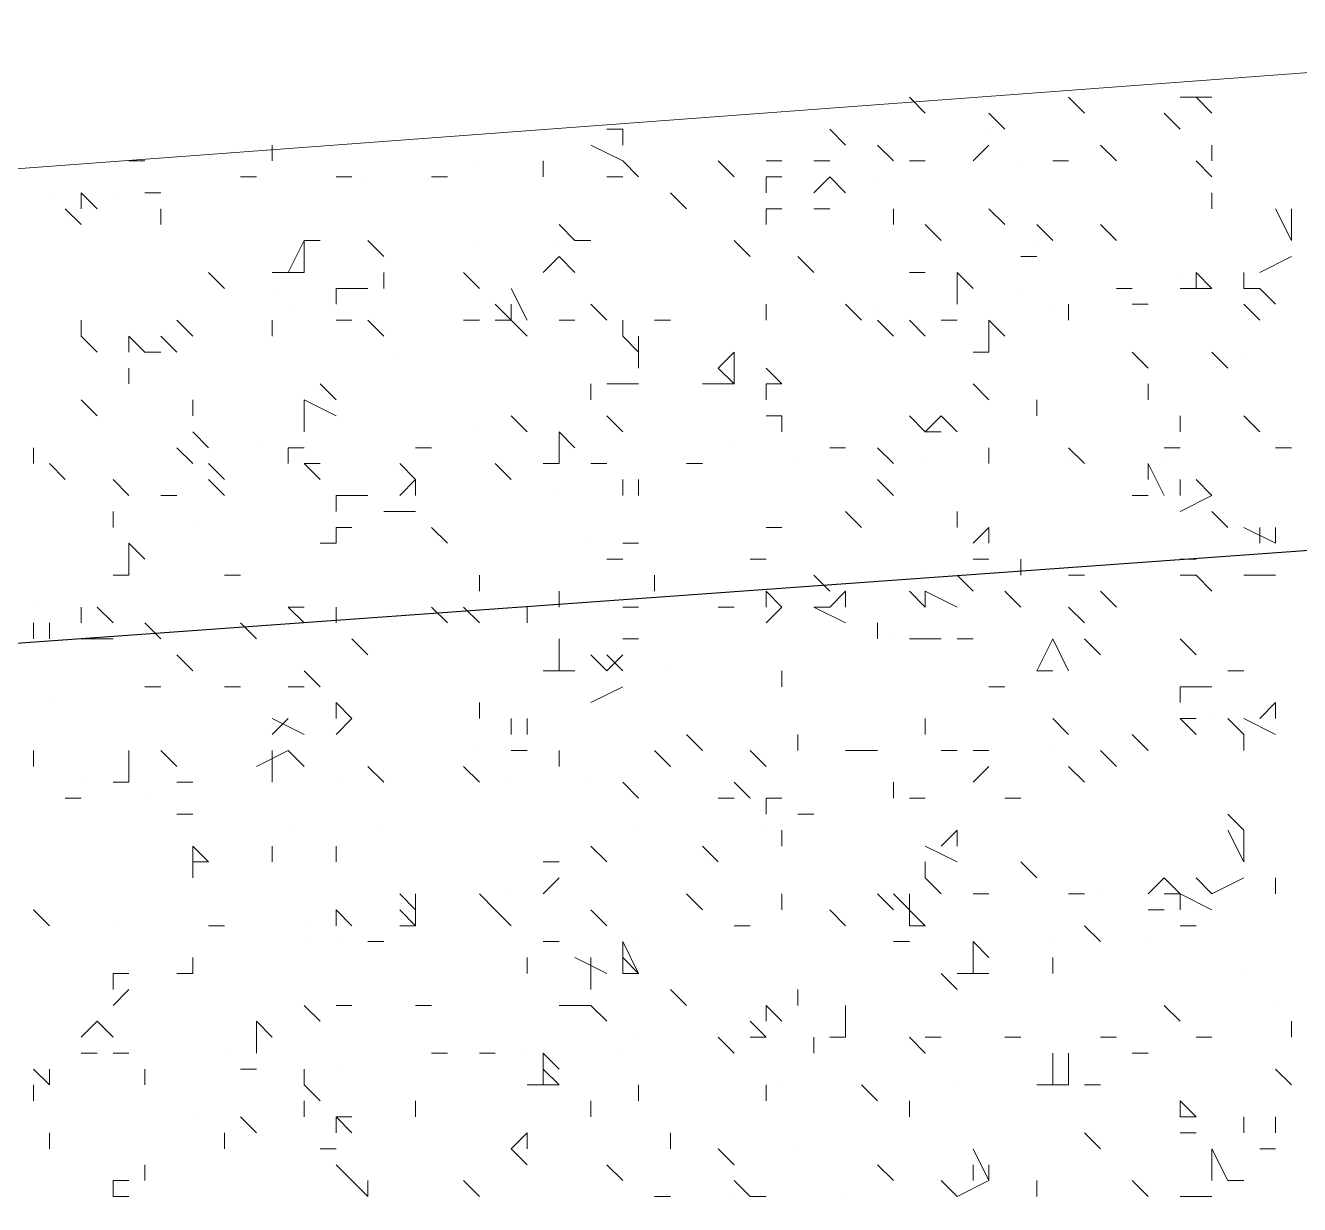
# Model space of a CAD drawing. Header units: millimetres. Extents: x 2928 to 3112, y 1220 to 1280.
# Drawn here: x 3000.0872 to 3000.3538, y 1266.2556 to 1266.5023 of the extents above; entities that cross this region are included whole.
import ezdxf

# ---------------------------------------------------------------- set-up
doc = ezdxf.new("R2010")
doc.units = ezdxf.units.MM

msp = doc.modelspace()

# ---------------------------------------------------------------- linework, layer by layer
at = {"color": 7, "linetype": 'Continuous', "lineweight": 9, "true_color": 0x000007}
msp.add_lwpolyline([(3000.5555, 1266.50732), (2999.52548, 1266.43065), (2999.82549, 1262.38726), (3000.85217, 1262.46392), (3001.88218, 1262.54059), (3001.58551, 1266.58065)], close=True, dxfattribs=at)
at = {"color": 92, "linetype": 'Continuous', "lineweight": 5, "true_color": 0x00b800}
for points in [[(3000.27549, 1266.48398), (3000.27216, 1266.48731), (3000.27216, 1266.48731)], [(3000.30883, 1266.48398), (3000.30549, 1266.48731), (3000.30549, 1266.48731)], [(3000.32883, 1266.48731), (3000.33549, 1266.48731), (3000.33549, 1266.48731)], [(3000.33549, 1266.48398), (3000.33216, 1266.48731), (3000.33216, 1266.48731)], [(3000.28883, 1266.48398), (3000.29216, 1266.48065), (3000.29216, 1266.48065)], [(3000.32883, 1266.48065), (3000.32549, 1266.48398), (3000.32549, 1266.48398)], [(3000.21216, 1266.48065), (3000.20883, 1266.48065), (3000.20883, 1266.48065)], [(3000.21216, 1266.48065), (3000.21216, 1266.47731), (3000.21216, 1266.47731)], [(3000.25883, 1266.47731), (3000.25549, 1266.48065), (3000.25549, 1266.48065)], [(3000.13882, 1266.47398), (3000.13882, 1266.47731), (3000.13882, 1266.47731)], [(3000.20549, 1266.47731), (3000.21216, 1266.47398), (3000.21216, 1266.47398)], [(3000.26883, 1266.47398), (3000.26549, 1266.47731), (3000.26549, 1266.47731)], [(3000.28549, 1266.47398), (3000.28883, 1266.47731), (3000.28883, 1266.47731)], [(3000.31549, 1266.47398), (3000.31216, 1266.47731), (3000.31216, 1266.47731)], [(3000.33549, 1266.47398), (3000.33549, 1266.47731), (3000.33549, 1266.47731)], [(3000.10882, 1266.47398), (3000.11216, 1266.47398), (3000.11216, 1266.47398)], [(3000.19549, 1266.47065), (3000.19549, 1266.47398), (3000.19549, 1266.47398)], [(3000.21549, 1266.47065), (3000.21216, 1266.47398), (3000.21216, 1266.47398)], [(3000.23549, 1266.47065), (3000.23216, 1266.47398), (3000.23216, 1266.47398)], [(3000.24549, 1266.47398), (3000.24216, 1266.47398), (3000.24216, 1266.47398)], [(3000.25549, 1266.47398), (3000.25216, 1266.47398), (3000.25216, 1266.47398)], [(3000.27549, 1266.47398), (3000.27216, 1266.47398), (3000.27216, 1266.47398)], [(3000.30549, 1266.47398), (3000.30216, 1266.47398), (3000.30216, 1266.47398)], [(3000.33549, 1266.47065), (3000.33216, 1266.47398), (3000.33216, 1266.47398)], [(3000.13549, 1266.47065), (3000.13216, 1266.47065), (3000.13216, 1266.47065)], [(3000.15549, 1266.47065), (3000.15216, 1266.47065), (3000.15216, 1266.47065)], [(3000.17549, 1266.47065), (3000.17216, 1266.47065), (3000.17216, 1266.47065)], [(3000.21216, 1266.47065), (3000.20883, 1266.47065), (3000.20883, 1266.47065)], [(3000.24216, 1266.47065), (3000.24549, 1266.47065), (3000.24549, 1266.47065)], [(3000.24216, 1266.47065), (3000.24216, 1266.46731), (3000.24216, 1266.46731)], [(3000.25549, 1266.47065), (3000.25216, 1266.46731), (3000.25216, 1266.46731)], [(3000.25549, 1266.47065), (3000.25883, 1266.46731), (3000.25883, 1266.46731)], [(3000.09882, 1266.46731), (3000.10216, 1266.46398), (3000.10216, 1266.46398)], [(3000.09882, 1266.46731), (3000.09882, 1266.46398), (3000.09882, 1266.46398)], [(3000.11549, 1266.46731), (3000.11216, 1266.46731), (3000.11216, 1266.46731)], [(3000.22549, 1266.46398), (3000.22216, 1266.46731), (3000.22216, 1266.46731)], [(3000.33549, 1266.46398), (3000.33549, 1266.46731), (3000.33549, 1266.46731)], [(3000.09549, 1266.46398), (3000.09882, 1266.46065), (3000.09882, 1266.46065)], [(3000.11549, 1266.46065), (3000.11549, 1266.46398), (3000.11549, 1266.46398)], [(3000.24216, 1266.46398), (3000.24549, 1266.46398), (3000.24549, 1266.46398)], [(3000.24216, 1266.46065), (3000.24216, 1266.46398), (3000.24216, 1266.46398)], [(3000.25216, 1266.46398), (3000.25549, 1266.46398), (3000.25549, 1266.46398)], [(3000.26883, 1266.46065), (3000.26883, 1266.46398), (3000.26883, 1266.46398)], [(3000.29216, 1266.46065), (3000.28883, 1266.46398), (3000.28883, 1266.46398)], [(3000.34883, 1266.46398), (3000.35216, 1266.45731), (3000.35216, 1266.45731)], [(3000.35216, 1266.46398), (3000.35216, 1266.45731), (3000.35216, 1266.45731)], [(3000.19883, 1266.46065), (3000.20216, 1266.45731), (3000.20216, 1266.45731)], [(3000.27883, 1266.45731), (3000.27549, 1266.46065), (3000.27549, 1266.46065)], [(3000.29883, 1266.46065), (3000.30216, 1266.45731), (3000.30216, 1266.45731)], [(3000.31549, 1266.45731), (3000.31216, 1266.46065), (3000.31216, 1266.46065)], [(3000.14549, 1266.45731), (3000.14216, 1266.45065), (3000.14216, 1266.45065)], [(3000.14549, 1266.45731), (3000.14549, 1266.45065), (3000.14549, 1266.45065)], [(3000.14882, 1266.45731), (3000.14549, 1266.45731), (3000.14549, 1266.45731)], [(3000.16216, 1266.45398), (3000.15882, 1266.45731), (3000.15882, 1266.45731)], [(3000.20549, 1266.45731), (3000.20216, 1266.45731), (3000.20216, 1266.45731)], [(3000.23883, 1266.45398), (3000.23549, 1266.45731), (3000.23549, 1266.45731)], [(3000.19549, 1266.45065), (3000.19883, 1266.45398), (3000.19883, 1266.45398)], [(3000.20216, 1266.45065), (3000.19883, 1266.45398), (3000.19883, 1266.45398)], [(3000.25216, 1266.45065), (3000.24883, 1266.45398), (3000.24883, 1266.45398)], [(3000.29549, 1266.45398), (3000.29883, 1266.45398), (3000.29883, 1266.45398)], [(3000.34549, 1266.45065), (3000.35216, 1266.45398), (3000.35216, 1266.45398)], [(3000.12882, 1266.44731), (3000.12549, 1266.45065), (3000.12549, 1266.45065)], [(3000.13882, 1266.45065), (3000.14549, 1266.45065), (3000.14549, 1266.45065)], [(3000.16216, 1266.44731), (3000.16216, 1266.45065), (3000.16216, 1266.45065)], [(3000.18216, 1266.44731), (3000.17882, 1266.45065), (3000.17882, 1266.45065)], [(3000.27549, 1266.45065), (3000.27216, 1266.45065), (3000.27216, 1266.45065)], [(3000.28216, 1266.45065), (3000.28549, 1266.44731), (3000.28549, 1266.44731)], [(3000.28216, 1266.45065), (3000.28216, 1266.44398), (3000.28216, 1266.44398)], [(3000.33216, 1266.45065), (3000.33549, 1266.44731), (3000.33549, 1266.44731)], [(3000.33216, 1266.45065), (3000.33216, 1266.44731), (3000.33216, 1266.44731)], [(3000.34216, 1266.44731), (3000.34216, 1266.45065), (3000.34216, 1266.45065)], [(3000.15216, 1266.44731), (3000.15882, 1266.44731), (3000.15882, 1266.44731)], [(3000.15216, 1266.44731), (3000.15216, 1266.44398), (3000.15216, 1266.44398)], [(3000.18882, 1266.44731), (3000.19216, 1266.44065), (3000.19216, 1266.44065)], [(3000.31883, 1266.44731), (3000.31549, 1266.44731), (3000.31549, 1266.44731)], [(3000.32883, 1266.44731), (3000.33549, 1266.44731), (3000.33549, 1266.44731)], [(3000.34549, 1266.44731), (3000.34216, 1266.44731), (3000.34216, 1266.44731)], [(3000.34549, 1266.44731), (3000.34883, 1266.44398), (3000.34883, 1266.44398)], [(3000.18882, 1266.44065), (3000.18549, 1266.44398), (3000.18549, 1266.44398)], [(3000.18882, 1266.44398), (3000.18882, 1266.44065), (3000.18882, 1266.44065)], [(3000.20883, 1266.44065), (3000.20549, 1266.44398), (3000.20549, 1266.44398)], [(3000.24216, 1266.44065), (3000.24216, 1266.44398), (3000.24216, 1266.44398)], [(3000.26216, 1266.44065), (3000.25883, 1266.44398), (3000.25883, 1266.44398)], [(3000.30549, 1266.44065), (3000.30549, 1266.44398), (3000.30549, 1266.44398)], [(3000.32216, 1266.44398), (3000.31883, 1266.44398), (3000.31883, 1266.44398)], [(3000.34216, 1266.44398), (3000.34549, 1266.44065), (3000.34549, 1266.44065)], [(3000.09882, 1266.43731), (3000.09882, 1266.44065), (3000.09882, 1266.44065)], [(3000.12216, 1266.43731), (3000.11882, 1266.44065), (3000.11882, 1266.44065)], [(3000.13882, 1266.43731), (3000.13882, 1266.44065), (3000.13882, 1266.44065)], [(3000.15216, 1266.44065), (3000.15549, 1266.44065), (3000.15549, 1266.44065)], [(3000.16216, 1266.43731), (3000.15882, 1266.44065), (3000.15882, 1266.44065)], [(3000.18216, 1266.44065), (3000.17882, 1266.44065), (3000.17882, 1266.44065)], [(3000.18549, 1266.44065), (3000.18882, 1266.44065), (3000.18882, 1266.44065)], [(3000.19216, 1266.43731), (3000.18882, 1266.44065), (3000.18882, 1266.44065)], [(3000.20216, 1266.44065), (3000.19883, 1266.44065), (3000.19883, 1266.44065)], [(3000.21216, 1266.43731), (3000.21216, 1266.44065), (3000.21216, 1266.44065)], [(3000.22216, 1266.44065), (3000.21883, 1266.44065), (3000.21883, 1266.44065)], [(3000.26883, 1266.43731), (3000.26549, 1266.44065), (3000.26549, 1266.44065)], [(3000.27549, 1266.43731), (3000.27216, 1266.44065), (3000.27216, 1266.44065)], [(3000.27883, 1266.44065), (3000.28216, 1266.44065), (3000.28216, 1266.44065)], [(3000.28883, 1266.44065), (3000.29216, 1266.43731), (3000.29216, 1266.43731)], [(3000.28883, 1266.44065), (3000.28883, 1266.43398), (3000.28883, 1266.43398)], [(3000.10216, 1266.43398), (3000.09882, 1266.43731), (3000.09882, 1266.43731)], [(3000.10882, 1266.43731), (3000.11216, 1266.43398), (3000.11216, 1266.43398)], [(3000.10882, 1266.43731), (3000.10882, 1266.43398), (3000.10882, 1266.43398)], [(3000.11882, 1266.43398), (3000.11549, 1266.43731), (3000.11549, 1266.43731)], [(3000.21216, 1266.43731), (3000.21549, 1266.43398), (3000.21549, 1266.43398)], [(3000.21549, 1266.43731), (3000.21549, 1266.43065), (3000.21549, 1266.43065)], [(3000.11549, 1266.43398), (3000.11216, 1266.43398), (3000.11216, 1266.43398)], [(3000.23549, 1266.43398), (3000.23216, 1266.43065), (3000.23216, 1266.43065)], [(3000.23549, 1266.43398), (3000.23549, 1266.42731), (3000.23549, 1266.42731)], [(3000.28549, 1266.43398), (3000.28883, 1266.43398), (3000.28883, 1266.43398)], [(3000.32216, 1266.43065), (3000.31883, 1266.43398), (3000.31883, 1266.43398)], [(3000.33883, 1266.43065), (3000.33549, 1266.43398), (3000.33549, 1266.43398)], [(3000.10882, 1266.42731), (3000.10882, 1266.43065), (3000.10882, 1266.43065)], [(3000.23549, 1266.42731), (3000.23216, 1266.43065), (3000.23216, 1266.43065)], [(3000.24549, 1266.42731), (3000.24216, 1266.43065), (3000.24216, 1266.43065)], [(3000.15216, 1266.42398), (3000.14882, 1266.42731), (3000.14882, 1266.42731)], [(3000.20549, 1266.42398), (3000.20549, 1266.42731), (3000.20549, 1266.42731)], [(3000.21216, 1266.42731), (3000.20883, 1266.42731), (3000.20883, 1266.42731)], [(3000.21216, 1266.42731), (3000.21549, 1266.42731), (3000.21549, 1266.42731)], [(3000.22883, 1266.42731), (3000.23549, 1266.42731), (3000.23549, 1266.42731)], [(3000.24216, 1266.42731), (3000.24549, 1266.42731), (3000.24549, 1266.42731)], [(3000.24216, 1266.42731), (3000.24216, 1266.42398), (3000.24216, 1266.42398)], [(3000.28883, 1266.42398), (3000.28549, 1266.42731), (3000.28549, 1266.42731)], [(3000.32216, 1266.42398), (3000.32216, 1266.42731), (3000.32216, 1266.42731)], [(3000.10216, 1266.42065), (3000.09882, 1266.42398), (3000.09882, 1266.42398)], [(3000.12216, 1266.42065), (3000.12216, 1266.42398), (3000.12216, 1266.42398)], [(3000.14549, 1266.42398), (3000.15216, 1266.42065), (3000.15216, 1266.42065)], [(3000.14549, 1266.42398), (3000.14549, 1266.41731), (3000.14549, 1266.41731)], [(3000.29883, 1266.42065), (3000.29883, 1266.42398), (3000.29883, 1266.42398)], [(3000.19216, 1266.41731), (3000.18882, 1266.42065), (3000.18882, 1266.42065)], [(3000.21216, 1266.41731), (3000.20883, 1266.42065), (3000.20883, 1266.42065)], [(3000.24216, 1266.42065), (3000.24549, 1266.42065), (3000.24549, 1266.42065)], [(3000.24549, 1266.41731), (3000.24549, 1266.42065), (3000.24549, 1266.42065)], [(3000.27549, 1266.41731), (3000.27216, 1266.42065), (3000.27216, 1266.42065)], [(3000.27883, 1266.42065), (3000.27549, 1266.41731), (3000.27549, 1266.41731)], [(3000.27883, 1266.42065), (3000.28216, 1266.41731), (3000.28216, 1266.41731)], [(3000.32883, 1266.41731), (3000.32883, 1266.42065), (3000.32883, 1266.42065)], [(3000.34549, 1266.41731), (3000.34216, 1266.42065), (3000.34216, 1266.42065)], [(3000.12216, 1266.41731), (3000.12549, 1266.41398), (3000.12549, 1266.41398)], [(3000.19883, 1266.41731), (3000.20216, 1266.41398), (3000.20216, 1266.41398)], [(3000.19883, 1266.41731), (3000.19883, 1266.41065), (3000.19883, 1266.41065)], [(3000.27549, 1266.41731), (3000.27883, 1266.41731), (3000.27883, 1266.41731)], [(3000.08882, 1266.41065), (3000.08882, 1266.41398), (3000.08882, 1266.41398)], [(3000.11882, 1266.41398), (3000.12216, 1266.41065), (3000.12216, 1266.41065)], [(3000.14216, 1266.41398), (3000.14549, 1266.41398), (3000.14549, 1266.41398)], [(3000.14216, 1266.41065), (3000.14216, 1266.41398), (3000.14216, 1266.41398)], [(3000.17216, 1266.41398), (3000.16882, 1266.41398), (3000.16882, 1266.41398)], [(3000.25883, 1266.41398), (3000.25549, 1266.41398), (3000.25549, 1266.41398)], [(3000.26883, 1266.41065), (3000.26549, 1266.41398), (3000.26549, 1266.41398)], [(3000.28883, 1266.41065), (3000.28883, 1266.41398), (3000.28883, 1266.41398)], [(3000.30883, 1266.41065), (3000.30549, 1266.41398), (3000.30549, 1266.41398)], [(3000.32883, 1266.41398), (3000.32549, 1266.41398), (3000.32549, 1266.41398)], [(3000.35216, 1266.41398), (3000.34883, 1266.41398), (3000.34883, 1266.41398)], [(3000.09549, 1266.40731), (3000.09216, 1266.41065), (3000.09216, 1266.41065)], [(3000.12882, 1266.40731), (3000.12549, 1266.41065), (3000.12549, 1266.41065)], [(3000.14882, 1266.40731), (3000.14549, 1266.41065), (3000.14549, 1266.41065)], [(3000.14882, 1266.41065), (3000.14549, 1266.41065), (3000.14549, 1266.41065)], [(3000.16882, 1266.40731), (3000.16549, 1266.41065), (3000.16549, 1266.41065)], [(3000.18882, 1266.40731), (3000.18549, 1266.41065), (3000.18549, 1266.41065)], [(3000.19549, 1266.41065), (3000.19883, 1266.41065), (3000.19883, 1266.41065)], [(3000.20883, 1266.41065), (3000.20549, 1266.41065), (3000.20549, 1266.41065)], [(3000.22883, 1266.41065), (3000.22549, 1266.41065), (3000.22549, 1266.41065)], [(3000.32216, 1266.41065), (3000.32549, 1266.40398), (3000.32549, 1266.40398)], [(3000.32216, 1266.41065), (3000.32216, 1266.40731), (3000.32216, 1266.40731)], [(3000.10882, 1266.40398), (3000.10549, 1266.40731), (3000.10549, 1266.40731)], [(3000.12882, 1266.40398), (3000.12549, 1266.40731), (3000.12549, 1266.40731)], [(3000.16882, 1266.40731), (3000.16549, 1266.40398), (3000.16549, 1266.40398)], [(3000.16882, 1266.40731), (3000.16882, 1266.40398), (3000.16882, 1266.40398)], [(3000.21216, 1266.40398), (3000.21216, 1266.40731), (3000.21216, 1266.40731)], [(3000.21549, 1266.40398), (3000.21549, 1266.40731), (3000.21549, 1266.40731)], [(3000.26883, 1266.40398), (3000.26549, 1266.40731), (3000.26549, 1266.40731)], [(3000.32883, 1266.40731), (3000.32883, 1266.40398), (3000.32883, 1266.40398)], [(3000.33216, 1266.40731), (3000.33549, 1266.40398), (3000.33549, 1266.40398)], [(3000.11882, 1266.40398), (3000.11549, 1266.40398), (3000.11549, 1266.40398)], [(3000.15216, 1266.40398), (3000.15882, 1266.40398), (3000.15882, 1266.40398)], [(3000.15216, 1266.40398), (3000.15216, 1266.40065), (3000.15216, 1266.40065)], [(3000.31883, 1266.40398), (3000.32216, 1266.40398), (3000.32216, 1266.40398)], [(3000.32883, 1266.40065), (3000.33549, 1266.40398), (3000.33549, 1266.40398)], [(3000.10549, 1266.39731), (3000.10549, 1266.40065), (3000.10549, 1266.40065)], [(3000.16216, 1266.40065), (3000.16882, 1266.40065), (3000.16882, 1266.40065)], [(3000.26216, 1266.39731), (3000.25883, 1266.40065), (3000.25883, 1266.40065)], [(3000.28216, 1266.39731), (3000.28216, 1266.40065), (3000.28216, 1266.40065)], [(3000.33883, 1266.39731), (3000.33549, 1266.40065), (3000.33549, 1266.40065)], [(3000.15216, 1266.39731), (3000.15549, 1266.39731), (3000.15549, 1266.39731)], [(3000.15216, 1266.39398), (3000.15216, 1266.39731), (3000.15216, 1266.39731)], [(3000.17549, 1266.39398), (3000.17216, 1266.39731), (3000.17216, 1266.39731)], [(3000.24549, 1266.39731), (3000.24216, 1266.39731), (3000.24216, 1266.39731)], [(3000.28883, 1266.39731), (3000.28549, 1266.39398), (3000.28549, 1266.39398)], [(3000.28883, 1266.39731), (3000.28883, 1266.39398), (3000.28883, 1266.39398)], [(3000.34216, 1266.39731), (3000.34883, 1266.39398), (3000.34883, 1266.39398)], [(3000.34549, 1266.39731), (3000.34549, 1266.39398), (3000.34549, 1266.39398)], [(3000.34883, 1266.39398), (3000.34883, 1266.39731), (3000.34883, 1266.39731)], [(3000.10882, 1266.39398), (3000.11216, 1266.39065), (3000.11216, 1266.39065)], [(3000.10882, 1266.39398), (3000.10882, 1266.38731), (3000.10882, 1266.38731)], [(3000.15216, 1266.39398), (3000.14882, 1266.39398), (3000.14882, 1266.39398)], [(3000.21216, 1266.39398), (3000.21549, 1266.39398), (3000.21549, 1266.39398)], [(3000.20883, 1266.39065), (3000.21216, 1266.39065), (3000.21216, 1266.39065)], [(3000.24216, 1266.39065), (3000.23883, 1266.39065), (3000.23883, 1266.39065)], [(3000.28549, 1266.39065), (3000.28883, 1266.39065), (3000.28883, 1266.39065)], [(3000.29549, 1266.38731), (3000.29549, 1266.39065), (3000.29549, 1266.39065)], [(3000.33216, 1266.39065), (3000.32883, 1266.39065), (3000.32883, 1266.39065)], [(3000.10549, 1266.38731), (3000.10882, 1266.38731), (3000.10882, 1266.38731)], [(3000.13216, 1266.38731), (3000.12882, 1266.38731), (3000.12882, 1266.38731)], [(3000.18216, 1266.38398), (3000.18216, 1266.38731), (3000.18216, 1266.38731)], [(3000.21883, 1266.38398), (3000.21883, 1266.38731), (3000.21883, 1266.38731)], [(3000.25549, 1266.38398), (3000.25216, 1266.38731), (3000.25216, 1266.38731)], [(3000.28549, 1266.38398), (3000.28216, 1266.38731), (3000.28216, 1266.38731)], [(3000.30883, 1266.38731), (3000.30549, 1266.38731), (3000.30549, 1266.38731)], [(3000.33216, 1266.38731), (3000.32883, 1266.38731), (3000.32883, 1266.38731)], [(3000.33549, 1266.38398), (3000.33216, 1266.38731), (3000.33216, 1266.38731)], [(3000.34216, 1266.38731), (3000.34883, 1266.38731), (3000.34883, 1266.38731)], [(3000.19883, 1266.38065), (3000.19883, 1266.38398), (3000.19883, 1266.38398)], [(3000.24216, 1266.38398), (3000.24549, 1266.38065), (3000.24549, 1266.38065)], [(3000.24216, 1266.38398), (3000.24216, 1266.38065), (3000.24216, 1266.38065)], [(3000.25883, 1266.38398), (3000.25549, 1266.38065), (3000.25549, 1266.38065)], [(3000.25883, 1266.38398), (3000.25883, 1266.38065), (3000.25883, 1266.38065)], [(3000.27549, 1266.38065), (3000.27216, 1266.38398), (3000.27216, 1266.38398)], [(3000.27549, 1266.38398), (3000.28216, 1266.38065), (3000.28216, 1266.38065)], [(3000.27549, 1266.38398), (3000.27549, 1266.38065), (3000.27549, 1266.38065)], [(3000.29549, 1266.38065), (3000.29216, 1266.38398), (3000.29216, 1266.38398)], [(3000.31549, 1266.38065), (3000.31216, 1266.38398), (3000.31216, 1266.38398)], [(3000.09882, 1266.38065), (3000.09882, 1266.37731), (3000.09882, 1266.37731)], [(3000.10216, 1266.38065), (3000.10549, 1266.37731), (3000.10549, 1266.37731)], [(3000.14549, 1266.38065), (3000.14216, 1266.38065), (3000.14216, 1266.38065)], [(3000.14549, 1266.37731), (3000.14216, 1266.38065), (3000.14216, 1266.38065)], [(3000.15216, 1266.37731), (3000.15216, 1266.38065), (3000.15216, 1266.38065)], [(3000.17549, 1266.37731), (3000.17216, 1266.38065), (3000.17216, 1266.38065)], [(3000.18216, 1266.37731), (3000.17882, 1266.38065), (3000.17882, 1266.38065)], [(3000.19216, 1266.37731), (3000.19216, 1266.38065), (3000.19216, 1266.38065)], [(3000.21549, 1266.38065), (3000.21216, 1266.38065), (3000.21216, 1266.38065)], [(3000.23549, 1266.38065), (3000.23216, 1266.38065), (3000.23216, 1266.38065)], [(3000.24216, 1266.37731), (3000.24549, 1266.38065), (3000.24549, 1266.38065)], [(3000.25216, 1266.38065), (3000.25883, 1266.37731), (3000.25883, 1266.37731)], [(3000.25549, 1266.38065), (3000.25216, 1266.38065), (3000.25216, 1266.38065)], [(3000.30883, 1266.37731), (3000.30549, 1266.38065), (3000.30549, 1266.38065)], [(3000.08882, 1266.37398), (3000.08882, 1266.37731), (3000.08882, 1266.37731)], [(3000.09216, 1266.37398), (3000.09216, 1266.37731), (3000.09216, 1266.37731)], [(3000.11549, 1266.37398), (3000.11216, 1266.37731), (3000.11216, 1266.37731)], [(3000.13549, 1266.37398), (3000.13216, 1266.37731), (3000.13216, 1266.37731)], [(3000.26549, 1266.37398), (3000.26549, 1266.37731), (3000.26549, 1266.37731)], [(3000.09882, 1266.37398), (3000.10216, 1266.37398), (3000.10216, 1266.37398)], [(3000.10549, 1266.37398), (3000.10216, 1266.37398), (3000.10216, 1266.37398)], [(3000.15882, 1266.37065), (3000.15549, 1266.37398), (3000.15549, 1266.37398)], [(3000.19883, 1266.37398), (3000.19883, 1266.37065), (3000.19883, 1266.37065)], [(3000.19883, 1266.37398), (3000.19883, 1266.36731), (3000.19883, 1266.36731)], [(3000.21549, 1266.37398), (3000.21216, 1266.37398), (3000.21216, 1266.37398)], [(3000.27216, 1266.37398), (3000.27883, 1266.37398), (3000.27883, 1266.37398)], [(3000.28549, 1266.37398), (3000.28216, 1266.37398), (3000.28216, 1266.37398)], [(3000.30216, 1266.37398), (3000.29883, 1266.36731), (3000.29883, 1266.36731)], [(3000.30216, 1266.37398), (3000.30549, 1266.36731), (3000.30549, 1266.36731)], [(3000.31216, 1266.37065), (3000.30883, 1266.37398), (3000.30883, 1266.37398)], [(3000.33216, 1266.37065), (3000.32883, 1266.37398), (3000.32883, 1266.37398)], [(3000.12216, 1266.36731), (3000.11882, 1266.37065), (3000.11882, 1266.37065)], [(3000.20883, 1266.36731), (3000.20549, 1266.37065), (3000.20549, 1266.37065)], [(3000.20883, 1266.37065), (3000.21216, 1266.36731), (3000.21216, 1266.36731)], [(3000.21216, 1266.37065), (3000.20883, 1266.36731), (3000.20883, 1266.36731)], [(3000.14549, 1266.36731), (3000.14882, 1266.36398), (3000.14882, 1266.36398)], [(3000.19549, 1266.36731), (3000.19883, 1266.36731), (3000.19883, 1266.36731)], [(3000.20216, 1266.36731), (3000.19883, 1266.36731), (3000.19883, 1266.36731)], [(3000.24549, 1266.36398), (3000.24549, 1266.36731), (3000.24549, 1266.36731)], [(3000.29883, 1266.36731), (3000.30216, 1266.36731), (3000.30216, 1266.36731)], [(3000.34216, 1266.36731), (3000.33883, 1266.36731), (3000.33883, 1266.36731)], [(3000.11549, 1266.36398), (3000.11216, 1266.36398), (3000.11216, 1266.36398)], [(3000.13216, 1266.36398), (3000.12882, 1266.36398), (3000.12882, 1266.36398)], [(3000.14216, 1266.36398), (3000.14549, 1266.36398), (3000.14549, 1266.36398)], [(3000.20549, 1266.36065), (3000.21216, 1266.36398), (3000.21216, 1266.36398)], [(3000.29216, 1266.36398), (3000.28883, 1266.36398), (3000.28883, 1266.36398)], [(3000.32883, 1266.36398), (3000.33549, 1266.36398), (3000.33549, 1266.36398)], [(3000.32883, 1266.36398), (3000.32883, 1266.36065), (3000.32883, 1266.36065)], [(3000.15216, 1266.36065), (3000.15549, 1266.35731), (3000.15549, 1266.35731)], [(3000.15216, 1266.36065), (3000.15216, 1266.35731), (3000.15216, 1266.35731)], [(3000.18216, 1266.35731), (3000.18216, 1266.36065), (3000.18216, 1266.36065)], [(3000.34883, 1266.36065), (3000.34549, 1266.35731), (3000.34549, 1266.35731)], [(3000.34883, 1266.36065), (3000.34883, 1266.35731), (3000.34883, 1266.35731)], [(3000.13882, 1266.35731), (3000.14549, 1266.35398), (3000.14549, 1266.35398)], [(3000.14216, 1266.35731), (3000.13882, 1266.35398), (3000.13882, 1266.35398)], [(3000.15216, 1266.35398), (3000.15549, 1266.35731), (3000.15549, 1266.35731)], [(3000.18882, 1266.35731), (3000.18882, 1266.35398), (3000.18882, 1266.35398)], [(3000.19216, 1266.35731), (3000.19216, 1266.35398), (3000.19216, 1266.35398)], [(3000.27549, 1266.35398), (3000.27549, 1266.35731), (3000.27549, 1266.35731)], [(3000.30549, 1266.35398), (3000.30216, 1266.35731), (3000.30216, 1266.35731)], [(3000.32883, 1266.35731), (3000.33216, 1266.35731), (3000.33216, 1266.35731)], [(3000.33216, 1266.35398), (3000.32883, 1266.35731), (3000.32883, 1266.35731)], [(3000.34216, 1266.35398), (3000.33883, 1266.35731), (3000.33883, 1266.35731)], [(3000.34216, 1266.35731), (3000.34883, 1266.35398), (3000.34883, 1266.35398)], [(3000.22883, 1266.35065), (3000.22549, 1266.35398), (3000.22549, 1266.35398)], [(3000.24883, 1266.35065), (3000.24883, 1266.35398), (3000.24883, 1266.35398)], [(3000.32216, 1266.35065), (3000.31883, 1266.35398), (3000.31883, 1266.35398)], [(3000.34216, 1266.35065), (3000.34216, 1266.35398), (3000.34216, 1266.35398)], [(3000.08882, 1266.34731), (3000.08882, 1266.35065), (3000.08882, 1266.35065)], [(3000.10882, 1266.35065), (3000.10882, 1266.34731), (3000.10882, 1266.34731)], [(3000.10882, 1266.35065), (3000.10882, 1266.34398), (3000.10882, 1266.34398)], [(3000.11882, 1266.34731), (3000.11549, 1266.35065), (3000.11549, 1266.35065)], [(3000.13549, 1266.34731), (3000.14216, 1266.35065), (3000.14216, 1266.35065)], [(3000.13882, 1266.34731), (3000.13882, 1266.35065), (3000.13882, 1266.35065)], [(3000.14549, 1266.34731), (3000.14216, 1266.35065), (3000.14216, 1266.35065)], [(3000.18882, 1266.35065), (3000.19216, 1266.35065), (3000.19216, 1266.35065)], [(3000.19883, 1266.34731), (3000.19883, 1266.35065), (3000.19883, 1266.35065)], [(3000.22216, 1266.34731), (3000.21883, 1266.35065), (3000.21883, 1266.35065)], [(3000.24216, 1266.34731), (3000.23883, 1266.35065), (3000.23883, 1266.35065)], [(3000.26216, 1266.35065), (3000.25883, 1266.35065), (3000.25883, 1266.35065)], [(3000.26549, 1266.35065), (3000.26216, 1266.35065), (3000.26216, 1266.35065)], [(3000.28216, 1266.35065), (3000.27883, 1266.35065), (3000.27883, 1266.35065)], [(3000.28549, 1266.35065), (3000.28883, 1266.35065), (3000.28883, 1266.35065)], [(3000.31549, 1266.34731), (3000.31216, 1266.35065), (3000.31216, 1266.35065)], [(3000.13882, 1266.34398), (3000.13882, 1266.34731), (3000.13882, 1266.34731)], [(3000.16216, 1266.34398), (3000.15882, 1266.34731), (3000.15882, 1266.34731)], [(3000.18216, 1266.34398), (3000.17882, 1266.34731), (3000.17882, 1266.34731)], [(3000.28549, 1266.34398), (3000.28883, 1266.34731), (3000.28883, 1266.34731)], [(3000.30883, 1266.34398), (3000.30549, 1266.34731), (3000.30549, 1266.34731)], [(3000.10549, 1266.34398), (3000.10882, 1266.34398), (3000.10882, 1266.34398)], [(3000.12216, 1266.34398), (3000.11882, 1266.34398), (3000.11882, 1266.34398)], [(3000.21549, 1266.34065), (3000.21216, 1266.34398), (3000.21216, 1266.34398)], [(3000.23549, 1266.34398), (3000.23883, 1266.34065), (3000.23883, 1266.34065)], [(3000.26883, 1266.34065), (3000.26883, 1266.34398), (3000.26883, 1266.34398)], [(3000.09882, 1266.34065), (3000.09549, 1266.34065), (3000.09549, 1266.34065)], [(3000.23216, 1266.34065), (3000.23549, 1266.34065), (3000.23549, 1266.34065)], [(3000.24216, 1266.34065), (3000.24549, 1266.34065), (3000.24549, 1266.34065)], [(3000.24216, 1266.34065), (3000.24216, 1266.33731), (3000.24216, 1266.33731)], [(3000.27549, 1266.34065), (3000.27216, 1266.34065), (3000.27216, 1266.34065)], [(3000.29549, 1266.34065), (3000.29216, 1266.34065), (3000.29216, 1266.34065)], [(3000.12216, 1266.33731), (3000.11882, 1266.33731), (3000.11882, 1266.33731)], [(3000.25216, 1266.33731), (3000.24883, 1266.33731), (3000.24883, 1266.33731)], [(3000.34216, 1266.33398), (3000.33883, 1266.33731), (3000.33883, 1266.33731)], [(3000.34216, 1266.33398), (3000.33883, 1266.33731), (3000.33883, 1266.33731)], [(3000.24549, 1266.33065), (3000.24549, 1266.33398), (3000.24549, 1266.33398)], [(3000.28216, 1266.33398), (3000.27883, 1266.33065), (3000.27883, 1266.33065)], [(3000.28216, 1266.33398), (3000.28216, 1266.33065), (3000.28216, 1266.33065)], [(3000.33883, 1266.33398), (3000.34216, 1266.32731), (3000.34216, 1266.32731)], [(3000.34216, 1266.33398), (3000.34216, 1266.32731), (3000.34216, 1266.32731)], [(3000.12216, 1266.33065), (3000.12549, 1266.32731), (3000.12549, 1266.32731)], [(3000.12216, 1266.33065), (3000.12216, 1266.32731), (3000.12216, 1266.32731)], [(3000.13882, 1266.32731), (3000.13882, 1266.33065), (3000.13882, 1266.33065)], [(3000.15216, 1266.32731), (3000.15216, 1266.33065), (3000.15216, 1266.33065)], [(3000.20883, 1266.32731), (3000.20549, 1266.33065), (3000.20549, 1266.33065)], [(3000.23216, 1266.32731), (3000.22883, 1266.33065), (3000.22883, 1266.33065)], [(3000.27549, 1266.33065), (3000.28216, 1266.32731), (3000.28216, 1266.32731)], [(3000.12216, 1266.32731), (3000.12549, 1266.32731), (3000.12549, 1266.32731)], [(3000.12216, 1266.32398), (3000.12216, 1266.32731), (3000.12216, 1266.32731)], [(3000.19549, 1266.32731), (3000.19883, 1266.32731), (3000.19883, 1266.32731)], [(3000.27549, 1266.32398), (3000.27549, 1266.32731), (3000.27549, 1266.32731)], [(3000.29883, 1266.32398), (3000.29549, 1266.32731), (3000.29549, 1266.32731)], [(3000.19549, 1266.32065), (3000.19883, 1266.32398), (3000.19883, 1266.32398)], [(3000.27883, 1266.32065), (3000.27549, 1266.32398), (3000.27549, 1266.32398)], [(3000.32549, 1266.32398), (3000.32216, 1266.32065), (3000.32216, 1266.32065)], [(3000.32549, 1266.32398), (3000.32883, 1266.32065), (3000.32883, 1266.32065)], [(3000.33549, 1266.32065), (3000.33216, 1266.32398), (3000.33216, 1266.32398)], [(3000.33549, 1266.32065), (3000.34216, 1266.32398), (3000.34216, 1266.32398)], [(3000.34883, 1266.32065), (3000.34883, 1266.32398), (3000.34883, 1266.32398)], [(3000.16882, 1266.31731), (3000.16549, 1266.32065), (3000.16549, 1266.32065)], [(3000.16882, 1266.32065), (3000.16882, 1266.31398), (3000.16882, 1266.31398)], [(3000.16882, 1266.32065), (3000.16882, 1266.31398), (3000.16882, 1266.31398)], [(3000.18549, 1266.31731), (3000.18216, 1266.32065), (3000.18216, 1266.32065)], [(3000.22883, 1266.31731), (3000.22549, 1266.32065), (3000.22549, 1266.32065)], [(3000.24549, 1266.31731), (3000.24549, 1266.32065), (3000.24549, 1266.32065)], [(3000.26883, 1266.31731), (3000.26549, 1266.32065), (3000.26549, 1266.32065)], [(3000.26883, 1266.32065), (3000.27549, 1266.31398), (3000.27549, 1266.31398)], [(3000.27216, 1266.32065), (3000.27216, 1266.31398), (3000.27216, 1266.31398)], [(3000.28883, 1266.32065), (3000.28549, 1266.32065), (3000.28549, 1266.32065)], [(3000.30883, 1266.32065), (3000.30549, 1266.32065), (3000.30549, 1266.32065)], [(3000.32883, 1266.32065), (3000.32549, 1266.32065), (3000.32549, 1266.32065)], [(3000.32883, 1266.32065), (3000.33549, 1266.31731), (3000.33549, 1266.31731)], [(3000.32883, 1266.32065), (3000.32883, 1266.31731), (3000.32883, 1266.31731)], [(3000.09216, 1266.31398), (3000.08882, 1266.31731), (3000.08882, 1266.31731)], [(3000.15216, 1266.31731), (3000.15549, 1266.31398), (3000.15549, 1266.31398)], [(3000.15216, 1266.31731), (3000.15216, 1266.31398), (3000.15216, 1266.31398)], [(3000.16882, 1266.31398), (3000.16549, 1266.31731), (3000.16549, 1266.31731)], [(3000.18882, 1266.31398), (3000.18549, 1266.31731), (3000.18549, 1266.31731)], [(3000.20883, 1266.31398), (3000.20549, 1266.31731), (3000.20549, 1266.31731)], [(3000.25883, 1266.31398), (3000.25549, 1266.31731), (3000.25549, 1266.31731)], [(3000.32216, 1266.31731), (3000.32549, 1266.31731), (3000.32549, 1266.31731)], [(3000.12882, 1266.31398), (3000.12549, 1266.31398), (3000.12549, 1266.31398)], [(3000.16549, 1266.31398), (3000.16882, 1266.31398), (3000.16882, 1266.31398)], [(3000.23883, 1266.31398), (3000.23549, 1266.31398), (3000.23549, 1266.31398)], [(3000.27549, 1266.31398), (3000.27216, 1266.31398), (3000.27216, 1266.31398)], [(3000.31216, 1266.31065), (3000.30883, 1266.31398), (3000.30883, 1266.31398)], [(3000.32883, 1266.31398), (3000.33216, 1266.31398), (3000.33216, 1266.31398)], [(3000.16216, 1266.31065), (3000.15882, 1266.31065), (3000.15882, 1266.31065)], [(3000.19883, 1266.31065), (3000.19549, 1266.31065), (3000.19549, 1266.31065)], [(3000.21216, 1266.31065), (3000.21549, 1266.30398), (3000.21549, 1266.30398)], [(3000.21216, 1266.31065), (3000.21216, 1266.30398), (3000.21216, 1266.30398)], [(3000.26883, 1266.31065), (3000.27216, 1266.31065), (3000.27216, 1266.31065)], [(3000.28549, 1266.31065), (3000.28883, 1266.30731), (3000.28883, 1266.30731)], [(3000.28549, 1266.31065), (3000.28549, 1266.30398), (3000.28549, 1266.30398)], [(3000.12216, 1266.30398), (3000.12216, 1266.30731), (3000.12216, 1266.30731)], [(3000.19216, 1266.30398), (3000.19216, 1266.30731), (3000.19216, 1266.30731)], [(3000.20216, 1266.30731), (3000.20883, 1266.30398), (3000.20883, 1266.30398)], [(3000.20549, 1266.30731), (3000.20549, 1266.30065), (3000.20549, 1266.30065)], [(3000.21549, 1266.30398), (3000.21216, 1266.30731), (3000.21216, 1266.30731)], [(3000.30216, 1266.30398), (3000.30216, 1266.30731), (3000.30216, 1266.30731)], [(3000.10549, 1266.30398), (3000.10882, 1266.30398), (3000.10882, 1266.30398)], [(3000.10549, 1266.30065), (3000.10549, 1266.30398), (3000.10549, 1266.30398)], [(3000.12216, 1266.30398), (3000.11882, 1266.30398), (3000.11882, 1266.30398)], [(3000.21216, 1266.30398), (3000.21549, 1266.30398), (3000.21549, 1266.30398)], [(3000.28216, 1266.30065), (3000.27883, 1266.30398), (3000.27883, 1266.30398)], [(3000.28216, 1266.30398), (3000.28883, 1266.30398), (3000.28883, 1266.30398)], [(3000.10549, 1266.29731), (3000.10882, 1266.30065), (3000.10882, 1266.30065)], [(3000.22549, 1266.29731), (3000.22216, 1266.30065), (3000.22216, 1266.30065)], [(3000.24883, 1266.29731), (3000.24883, 1266.30065), (3000.24883, 1266.30065)], [(3000.14882, 1266.29398), (3000.14549, 1266.29731), (3000.14549, 1266.29731)], [(3000.15549, 1266.29731), (3000.15216, 1266.29731), (3000.15216, 1266.29731)], [(3000.17216, 1266.29731), (3000.16882, 1266.29731), (3000.16882, 1266.29731)], [(3000.19883, 1266.29731), (3000.20549, 1266.29731), (3000.20549, 1266.29731)], [(3000.20883, 1266.29398), (3000.20549, 1266.29731), (3000.20549, 1266.29731)], [(3000.24216, 1266.29731), (3000.24549, 1266.29398), (3000.24549, 1266.29398)], [(3000.24216, 1266.29731), (3000.24216, 1266.29398), (3000.24216, 1266.29398)], [(3000.25883, 1266.29731), (3000.25883, 1266.29065), (3000.25883, 1266.29065)], [(3000.25883, 1266.29731), (3000.25883, 1266.29398), (3000.25883, 1266.29398)], [(3000.32883, 1266.29398), (3000.32549, 1266.29731), (3000.32549, 1266.29731)], [(3000.10216, 1266.29398), (3000.09882, 1266.29065), (3000.09882, 1266.29065)], [(3000.10216, 1266.29398), (3000.10549, 1266.29065), (3000.10549, 1266.29065)], [(3000.13549, 1266.29398), (3000.13882, 1266.29065), (3000.13882, 1266.29065)], [(3000.13549, 1266.29398), (3000.13549, 1266.28731), (3000.13549, 1266.28731)], [(3000.24216, 1266.29065), (3000.23883, 1266.29398), (3000.23883, 1266.29398)], [(3000.35216, 1266.29065), (3000.35216, 1266.29398), (3000.35216, 1266.29398)], [(3000.23549, 1266.28731), (3000.23216, 1266.29065), (3000.23216, 1266.29065)], [(3000.23883, 1266.29065), (3000.24216, 1266.29065), (3000.24216, 1266.29065)], [(3000.25216, 1266.28731), (3000.25216, 1266.29065), (3000.25216, 1266.29065)], [(3000.25549, 1266.29065), (3000.25883, 1266.29065), (3000.25883, 1266.29065)], [(3000.27549, 1266.28731), (3000.27216, 1266.29065), (3000.27216, 1266.29065)], [(3000.27883, 1266.29065), (3000.27549, 1266.29065), (3000.27549, 1266.29065)], [(3000.29549, 1266.29065), (3000.29216, 1266.29065), (3000.29216, 1266.29065)], [(3000.31549, 1266.29065), (3000.31216, 1266.29065), (3000.31216, 1266.29065)], [(3000.33549, 1266.29065), (3000.33216, 1266.29065), (3000.33216, 1266.29065)], [(3000.33549, 1266.29065), (3000.33216, 1266.29065), (3000.33216, 1266.29065)], [(3000.09882, 1266.28731), (3000.10216, 1266.28731), (3000.10216, 1266.28731)], [(3000.10882, 1266.28731), (3000.10549, 1266.28731), (3000.10549, 1266.28731)], [(3000.17549, 1266.28731), (3000.17216, 1266.28731), (3000.17216, 1266.28731)], [(3000.18549, 1266.28731), (3000.18216, 1266.28731), (3000.18216, 1266.28731)], [(3000.19549, 1266.28731), (3000.19883, 1266.28398), (3000.19883, 1266.28398)], [(3000.19549, 1266.28731), (3000.19549, 1266.28065), (3000.19549, 1266.28065)], [(3000.30216, 1266.28731), (3000.30216, 1266.28065), (3000.30216, 1266.28065)], [(3000.30549, 1266.28731), (3000.30549, 1266.28065), (3000.30549, 1266.28065)], [(3000.32216, 1266.28731), (3000.31883, 1266.28731), (3000.31883, 1266.28731)], [(3000.09216, 1266.28065), (3000.08882, 1266.28398), (3000.08882, 1266.28398)], [(3000.09216, 1266.28065), (3000.09216, 1266.28398), (3000.09216, 1266.28398)], [(3000.11216, 1266.28065), (3000.11216, 1266.28398), (3000.11216, 1266.28398)], [(3000.13216, 1266.28398), (3000.13549, 1266.28398), (3000.13549, 1266.28398)], [(3000.13549, 1266.28398), (3000.13216, 1266.28398), (3000.13216, 1266.28398)], [(3000.14549, 1266.28065), (3000.14549, 1266.28398), (3000.14549, 1266.28398)], [(3000.19883, 1266.28065), (3000.19549, 1266.28398), (3000.19549, 1266.28398)], [(3000.35216, 1266.28065), (3000.34883, 1266.28398), (3000.34883, 1266.28398)], [(3000.08882, 1266.27731), (3000.08882, 1266.28065), (3000.08882, 1266.28065)], [(3000.14549, 1266.28065), (3000.14882, 1266.27731), (3000.14882, 1266.27731)], [(3000.19216, 1266.28065), (3000.19883, 1266.28065), (3000.19883, 1266.28065)], [(3000.21549, 1266.27731), (3000.21549, 1266.28065), (3000.21549, 1266.28065)], [(3000.24216, 1266.27731), (3000.24216, 1266.28065), (3000.24216, 1266.28065)], [(3000.26549, 1266.27731), (3000.26216, 1266.28065), (3000.26216, 1266.28065)], [(3000.29883, 1266.28065), (3000.30549, 1266.28065), (3000.30549, 1266.28065)], [(3000.31216, 1266.28065), (3000.30883, 1266.28065), (3000.30883, 1266.28065)], [(3000.14549, 1266.27731), (3000.14549, 1266.27398), (3000.14549, 1266.27398)], [(3000.16882, 1266.27398), (3000.16882, 1266.27731), (3000.16882, 1266.27731)], [(3000.20549, 1266.27398), (3000.20549, 1266.27731), (3000.20549, 1266.27731)], [(3000.27216, 1266.27398), (3000.27216, 1266.27731), (3000.27216, 1266.27731)], [(3000.32883, 1266.27731), (3000.33216, 1266.27398), (3000.33216, 1266.27398)], [(3000.32883, 1266.27731), (3000.32883, 1266.27398), (3000.32883, 1266.27398)], [(3000.13549, 1266.27065), (3000.13216, 1266.27398), (3000.13216, 1266.27398)], [(3000.15216, 1266.27398), (3000.15549, 1266.27065), (3000.15549, 1266.27065)], [(3000.15216, 1266.27398), (3000.15216, 1266.27065), (3000.15216, 1266.27065)], [(3000.15549, 1266.27398), (3000.15216, 1266.27398), (3000.15216, 1266.27398)], [(3000.33216, 1266.27398), (3000.32883, 1266.27398), (3000.32883, 1266.27398)], [(3000.34216, 1266.27065), (3000.34216, 1266.27398), (3000.34216, 1266.27398)], [(3000.34883, 1266.27398), (3000.34883, 1266.27065), (3000.34883, 1266.27065)], [(3000.34883, 1266.27398), (3000.34883, 1266.27065), (3000.34883, 1266.27065)], [(3000.09216, 1266.26731), (3000.09216, 1266.27065), (3000.09216, 1266.27065)], [(3000.12882, 1266.26731), (3000.12882, 1266.27065), (3000.12882, 1266.27065)], [(3000.19216, 1266.27065), (3000.18882, 1266.26731), (3000.18882, 1266.26731)], [(3000.19216, 1266.27065), (3000.19216, 1266.26731), (3000.19216, 1266.26731)], [(3000.22216, 1266.26731), (3000.22216, 1266.27065), (3000.22216, 1266.27065)], [(3000.31216, 1266.26731), (3000.30883, 1266.27065), (3000.30883, 1266.27065)], [(3000.32883, 1266.27065), (3000.33216, 1266.27065), (3000.33216, 1266.27065)], [(3000.14882, 1266.26731), (3000.15216, 1266.26731), (3000.15216, 1266.26731)], [(3000.18882, 1266.26731), (3000.19216, 1266.26398), (3000.19216, 1266.26398)], [(3000.23549, 1266.26398), (3000.23216, 1266.26731), (3000.23216, 1266.26731)], [(3000.28549, 1266.26731), (3000.28883, 1266.26064), (3000.28883, 1266.26064)], [(3000.33549, 1266.26731), (3000.33883, 1266.26064), (3000.33883, 1266.26064)], [(3000.33549, 1266.26731), (3000.33549, 1266.26064), (3000.33549, 1266.26064)], [(3000.34549, 1266.26731), (3000.34883, 1266.26731), (3000.34883, 1266.26731)], [(3000.11216, 1266.26064), (3000.11216, 1266.26398), (3000.11216, 1266.26398)], [(3000.15549, 1266.26064), (3000.15216, 1266.26398), (3000.15216, 1266.26398)], [(3000.21216, 1266.26064), (3000.20883, 1266.26398), (3000.20883, 1266.26398)], [(3000.26883, 1266.26064), (3000.26549, 1266.26398), (3000.26549, 1266.26398)], [(3000.28549, 1266.26398), (3000.28549, 1266.26064), (3000.28549, 1266.26064)], [(3000.28883, 1266.26064), (3000.28883, 1266.26398), (3000.28883, 1266.26398)], [(3000.10549, 1266.26064), (3000.10882, 1266.26064), (3000.10882, 1266.26064)], [(3000.10549, 1266.26064), (3000.10549, 1266.25731), (3000.10549, 1266.25731)], [(3000.15882, 1266.25731), (3000.15549, 1266.26064), (3000.15549, 1266.26064)], [(3000.15882, 1266.25731), (3000.15882, 1266.26064), (3000.15882, 1266.26064)], [(3000.18216, 1266.25731), (3000.17882, 1266.26064), (3000.17882, 1266.26064)], [(3000.23549, 1266.26064), (3000.23883, 1266.25731), (3000.23883, 1266.25731)], [(3000.28216, 1266.25731), (3000.27883, 1266.26064), (3000.27883, 1266.26064)], [(3000.28216, 1266.25731), (3000.27883, 1266.26064), (3000.27883, 1266.26064)], [(3000.28216, 1266.25731), (3000.28883, 1266.26064), (3000.28883, 1266.26064)], [(3000.29883, 1266.25731), (3000.29883, 1266.26064), (3000.29883, 1266.26064)], [(3000.32216, 1266.25731), (3000.31883, 1266.26064), (3000.31883, 1266.26064)], [(3000.34216, 1266.26064), (3000.33883, 1266.26064), (3000.33883, 1266.26064)], [(3000.10549, 1266.25731), (3000.10882, 1266.25731), (3000.10882, 1266.25731)], [(3000.22216, 1266.25731), (3000.21883, 1266.25731), (3000.21883, 1266.25731)], [(3000.24216, 1266.25731), (3000.23883, 1266.25731), (3000.23883, 1266.25731)], [(3000.32883, 1266.25731), (3000.33549, 1266.25731), (3000.33549, 1266.25731)]]:
    msp.add_lwpolyline(points, dxfattribs=at)
for points in [[(3000.19883, 1266.48065), (3000.19883, 1266.48065)], [(3000.28883, 1266.48065), (3000.28883, 1266.48065)], [(3000.18216, 1266.47398), (3000.18216, 1266.47398)], [(3000.29549, 1266.47398), (3000.29549, 1266.47398)], [(3000.13549, 1266.47065), (3000.13549, 1266.47065)], [(3000.15882, 1266.47065), (3000.15882, 1266.47065)], [(3000.26549, 1266.47065), (3000.26549, 1266.47065)], [(3000.09216, 1266.46731), (3000.09216, 1266.46731)], [(3000.10549, 1266.46731), (3000.10549, 1266.46731)], [(3000.11549, 1266.46731), (3000.11549, 1266.46731)], [(3000.18216, 1266.45731), (3000.18216, 1266.45731)], [(3000.19883, 1266.45731), (3000.19883, 1266.45731)], [(3000.29883, 1266.45731), (3000.29883, 1266.45731)], [(3000.32883, 1266.45065), (3000.32883, 1266.45065)], [(3000.13882, 1266.44731), (3000.13882, 1266.44731)], [(3000.29549, 1266.44731), (3000.29549, 1266.44731)], [(3000.34216, 1266.44731), (3000.34216, 1266.44731)], [(3000.14216, 1266.44398), (3000.14216, 1266.44398)], [(3000.26549, 1266.44398), (3000.26549, 1266.44398)], [(3000.28216, 1266.44398), (3000.28216, 1266.44398)], [(3000.30216, 1266.44398), (3000.30216, 1266.44398)], [(3000.16549, 1266.43398), (3000.16549, 1266.43398)], [(3000.34216, 1266.43398), (3000.34216, 1266.43398)], [(3000.12216, 1266.41731), (3000.12216, 1266.41731)], [(3000.18216, 1266.41731), (3000.18216, 1266.41731)], [(3000.13549, 1266.41398), (3000.13549, 1266.41398)], [(3000.23549, 1266.41398), (3000.23549, 1266.41398)], [(3000.34883, 1266.41398), (3000.34883, 1266.41398)], [(3000.24883, 1266.41065), (3000.24883, 1266.41065)], [(3000.27549, 1266.41065), (3000.27549, 1266.41065)], [(3000.30549, 1266.41065), (3000.30549, 1266.41065)], [(3000.32549, 1266.41065), (3000.32549, 1266.41065)], [(3000.19883, 1266.40398), (3000.19883, 1266.40398)], [(3000.12216, 1266.39731), (3000.12216, 1266.39731)], [(3000.20549, 1266.39398), (3000.20549, 1266.39398)], [(3000.21216, 1266.39398), (3000.21216, 1266.39398)], [(3000.27549, 1266.38731), (3000.27549, 1266.38731)], [(3000.08882, 1266.38065), (3000.08882, 1266.38065)], [(3000.17549, 1266.38065), (3000.17549, 1266.38065)], [(3000.26883, 1266.37398), (3000.26883, 1266.37398)], [(3000.14549, 1266.36731), (3000.14549, 1266.36731)], [(3000.22216, 1266.36731), (3000.22216, 1266.36731)], [(3000.09216, 1266.36065), (3000.09216, 1266.36065)], [(3000.15216, 1266.36065), (3000.15216, 1266.36065)], [(3000.20549, 1266.36065), (3000.20549, 1266.36065)], [(3000.33549, 1266.35731), (3000.33549, 1266.35731)], [(3000.18216, 1266.35065), (3000.18216, 1266.35065)], [(3000.22883, 1266.35065), (3000.22883, 1266.35065)], [(3000.28549, 1266.35065), (3000.28549, 1266.35065)], [(3000.30216, 1266.35065), (3000.30216, 1266.35065)], [(3000.09882, 1266.34398), (3000.09882, 1266.34398)], [(3000.15216, 1266.34398), (3000.15216, 1266.34398)], [(3000.18882, 1266.34398), (3000.18882, 1266.34398)], [(3000.20549, 1266.34398), (3000.20549, 1266.34398)], [(3000.23549, 1266.34398), (3000.23549, 1266.34398)], [(3000.11216, 1266.34065), (3000.11216, 1266.34065)], [(3000.14216, 1266.33398), (3000.14216, 1266.33398)], [(3000.16216, 1266.33398), (3000.16216, 1266.33398)], [(3000.21549, 1266.33398), (3000.21549, 1266.33398)], [(3000.24216, 1266.33398), (3000.24216, 1266.33398)], [(3000.19549, 1266.32731), (3000.19549, 1266.32731)], [(3000.18882, 1266.32065), (3000.18882, 1266.32065)], [(3000.31216, 1266.32065), (3000.31216, 1266.32065)], [(3000.34883, 1266.32065), (3000.34883, 1266.32065)], [(3000.10549, 1266.31398), (3000.10549, 1266.31398)], [(3000.14549, 1266.31398), (3000.14549, 1266.31398)], [(3000.14549, 1266.31398), (3000.14549, 1266.31398)], [(3000.14549, 1266.31065), (3000.14549, 1266.31065)], [(3000.15216, 1266.31065), (3000.15216, 1266.31065)], [(3000.21549, 1266.31065), (3000.21549, 1266.31065)], [(3000.27216, 1266.31065), (3000.27216, 1266.31065)], [(3000.30216, 1266.31065), (3000.30216, 1266.31065)], [(3000.32216, 1266.31065), (3000.32216, 1266.31065)], [(3000.10549, 1266.30398), (3000.10549, 1266.30398)], [(3000.34216, 1266.30398), (3000.34216, 1266.30398)], [(3000.34883, 1266.29731), (3000.34883, 1266.29731)], [(3000.21549, 1266.29065), (3000.21549, 1266.29065)], [(3000.12882, 1266.28731), (3000.12882, 1266.28731)], [(3000.19216, 1266.28731), (3000.19216, 1266.28731)], [(3000.21216, 1266.28731), (3000.21216, 1266.28731)], [(3000.30549, 1266.28731), (3000.30549, 1266.28731)], [(3000.15216, 1266.28398), (3000.15216, 1266.28398)], [(3000.14549, 1266.28065), (3000.14549, 1266.28065)], [(3000.24549, 1266.28065), (3000.24549, 1266.28065)], [(3000.28216, 1266.28065), (3000.28216, 1266.28065)], [(3000.12216, 1266.27398), (3000.12216, 1266.27398)], [(3000.24883, 1266.26731), (3000.24883, 1266.26731)], [(3000.23549, 1266.25731), (3000.23549, 1266.25731)], [(3000.25883, 1266.25731), (3000.25883, 1266.25731)], [(3000.33549, 1266.25731), (3000.33549, 1266.25731)]]:
    msp.add_lwpolyline(points, close=True, dxfattribs=at)
at = {"color": 253, "linetype": 'Continuous', "lineweight": -2, "true_color": 0x9a9a9a}
msp.add_lwpolyline([(3000.56216, 1266.40731), (2999.63548, 1266.34065), (2999.91549, 1262.49726), (3000.8455, 1262.56393), (3001.77551, 1262.63393), (3001.49218, 1266.47398)], close=True, dxfattribs=at)

doc.saveas('drawing.dxf')
